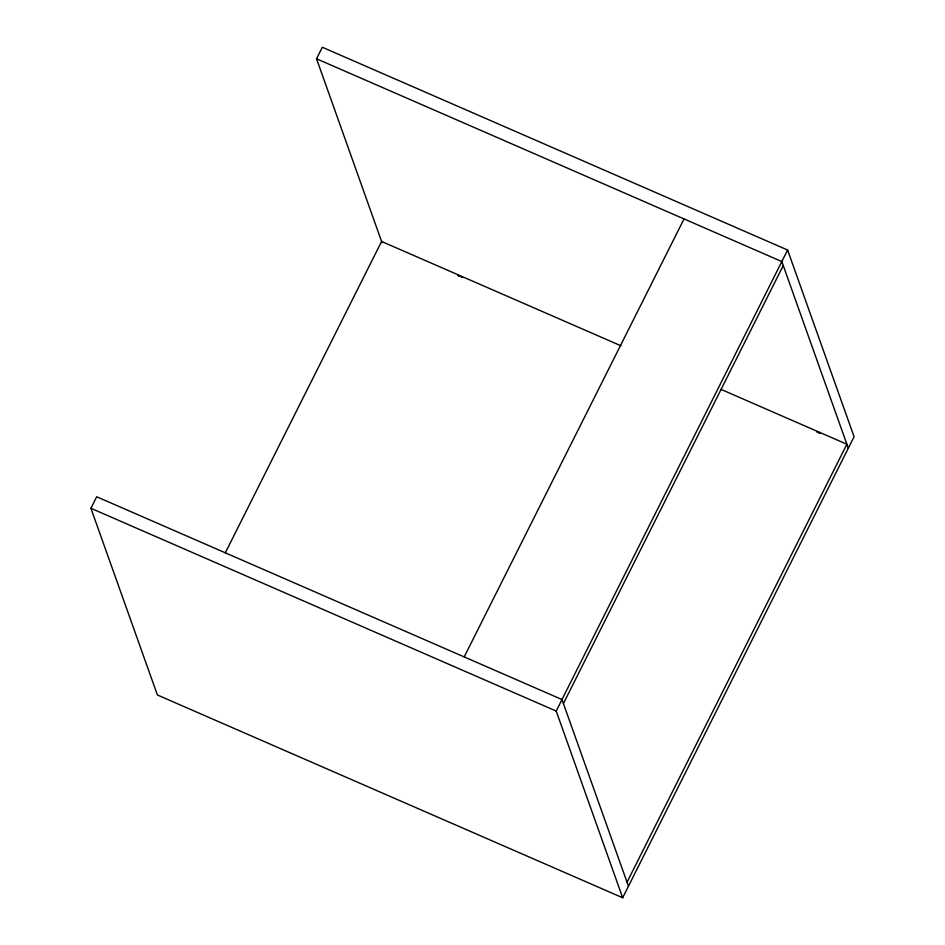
<?xml version="1.0" encoding="UTF-8"?>
<svg xmlns="http://www.w3.org/2000/svg" width="945" height="945" viewBox="0 0 945 945"><rect width="100%" height="100%" fill="white"/><g stroke="black" fill="none" stroke-linecap="round" stroke-linejoin="round"><path stroke-width="1.42" d="M382.028 242.7L316.54 58.779L322.328 47.25L787.61 250.023L854.079 436.708L622.672 897.75L157.39 694.977L90.921 508.292L96.697 496.763L561.98 699.536L628.46 886.221M225.323 552.801L381.591 241.459L620.995 345.799M464.196 656.917L684.038 218.933M622.672 897.75L556.203 711.065L787.61 250.023M563.409 703.541L783.251 265.545M627.031 882.228L846.874 444.233L721.082 389.411M457.888 275.408L462.955 277.487M316.54 58.779L781.822 261.552L848.303 448.237M816.799 431.688L820.201 433.176M90.921 508.292L556.203 711.065M817.177 431.995A3.532 0.803 26.7 0 1 817.98 432.314M818.807 432.715A3.532 0.803 26.7 0 1 819.61 433.153M458.62 275.975A3.532 0.803 26.7 0 1 459.931 276.306M461.562 277.027A3.532 0.803 26.7 0 1 462.365 277.464"/></g></svg>
